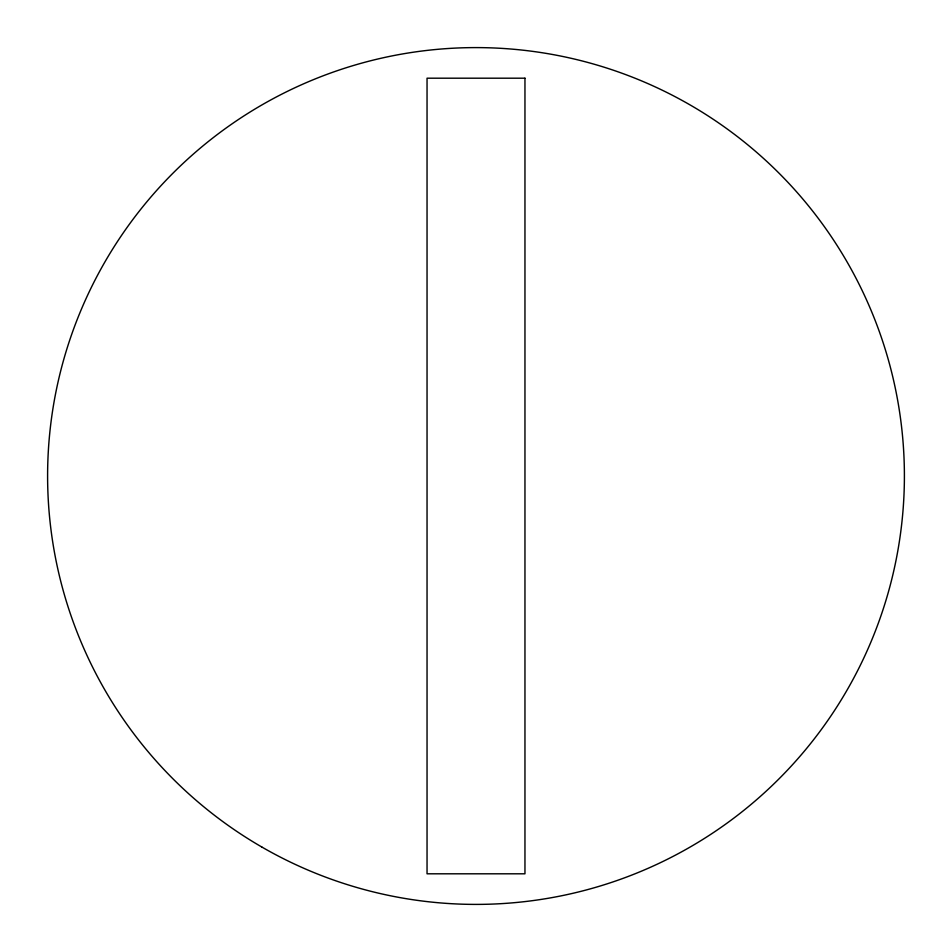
<?xml version="1.0" encoding="UTF-8"?>
<svg xmlns="http://www.w3.org/2000/svg" width="952" height="952" viewBox="0 0 952 952"><rect width="100%" height="100%" fill="white"/><g stroke="black" fill="none" stroke-linecap="round" stroke-linejoin="round"><path stroke-width="1.43" d="M524.957 78.195L427.043 78.195L427.043 873.805L524.957 873.805L524.957 78.195M261.8 847.006A428.4 428.4 0 0 0 904.4 476A428.4 428.4 0 0 0 261.8 104.994A428.4 428.4 0 0 0 261.8 847.006"/></g></svg>
